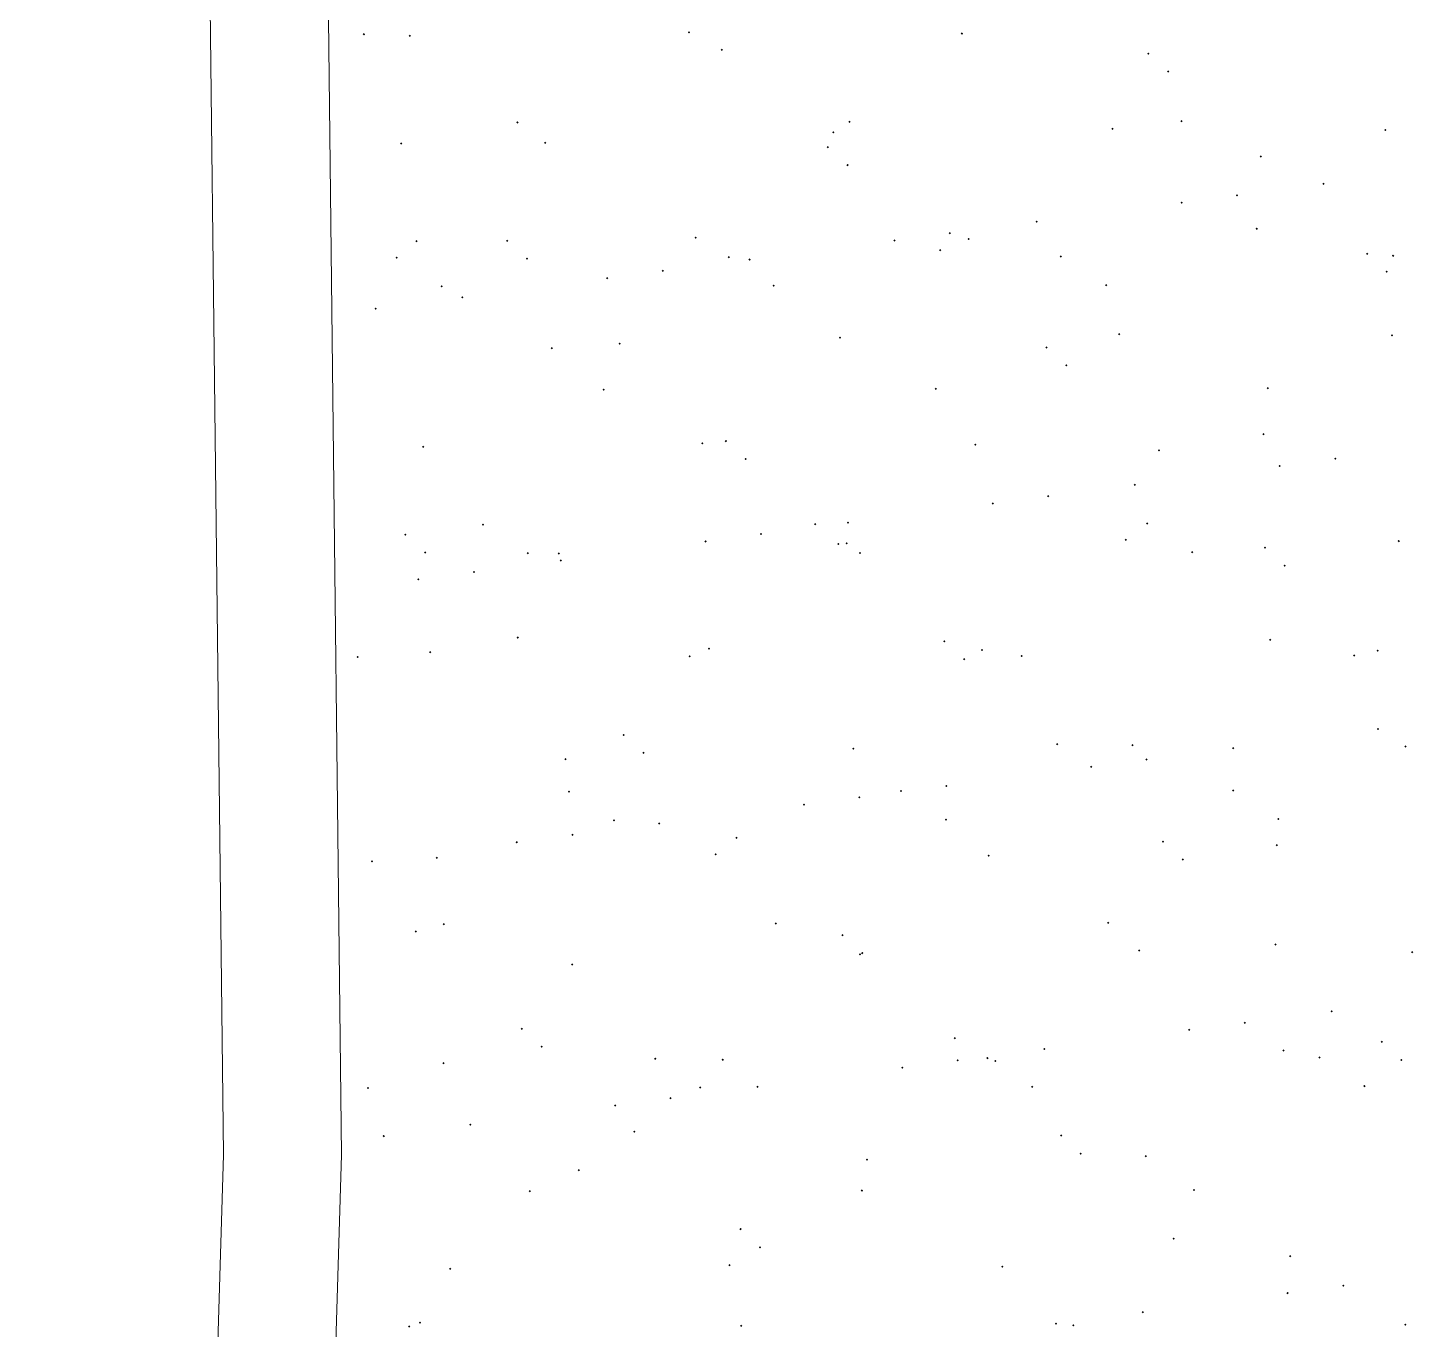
# Model space of a CAD drawing. Header units: millimetres. Extents: x 0 to 414, y 0 to 292.
# Drawn here: x 288.58 to 303.93, y 166.72 to 181.15 of the extents above; entities that cross this region are included whole.
import ezdxf

# ---------------------------------------------------------------- set-up
doc = ezdxf.new("R2010")
doc.units = ezdxf.units.MM

msp = doc.modelspace()

# ---------------------------------------------------------------- hatches: boundary and pattern name
h = msp.add_hatch(color=0)
h.dxf.hatch_style = 2
h.paths.add_polyline_path([(292.308139, 181.060725), (292.295086, 181.073778), (292.308139, 181.086831), (292.321192, 181.073778)])
h = msp.add_hatch(color=0)
h.dxf.hatch_style = 2
h.paths.add_polyline_path([(292.816139, 181.043086), (292.803086, 181.056139), (292.816139, 181.069192), (292.829192, 181.056139)])
h = msp.add_hatch(color=0)
h.dxf.hatch_style = 2
h.paths.add_polyline_path([(295.91, 181.081892), (295.896947, 181.094944), (295.91, 181.107997), (295.923053, 181.094944)])
h = msp.add_hatch(color=0)
h.dxf.hatch_style = 2
h.paths.add_polyline_path([(298.933306, 181.067781), (298.920253, 181.080833), (298.933306, 181.093886), (298.946358, 181.080833)])
h = msp.add_hatch(color=0)
h.dxf.hatch_style = 2
h.paths.add_polyline_path([(296.273361, 180.887864), (296.260308, 180.900917), (296.273361, 180.913969), (296.286414, 180.900917)])
h = msp.add_hatch(color=0)
h.dxf.hatch_style = 2
h.paths.add_polyline_path([(301.000583, 180.845531), (300.987531, 180.858583), (301.000583, 180.871636), (301.013636, 180.858583)])
h = msp.add_hatch(color=0)
h.dxf.hatch_style = 2
h.paths.add_polyline_path([(301.219306, 180.647975), (301.206253, 180.661028), (301.219306, 180.674081), (301.232358, 180.661028)])
h = msp.add_hatch(color=0)
h.dxf.hatch_style = 2
h.paths.add_polyline_path([(294.008528, 180.083531), (293.995475, 180.096583), (294.008528, 180.109636), (294.021581, 180.096583)])
h = msp.add_hatch(color=0)
h.dxf.hatch_style = 2
h.paths.add_polyline_path([(297.688, 180.090586), (297.674947, 180.103639), (297.688, 180.116692), (297.701053, 180.103639)])
h = msp.add_hatch(color=0)
h.dxf.hatch_style = 2
h.paths.add_polyline_path([(301.367472, 180.097642), (301.354419, 180.110694), (301.367472, 180.123747), (301.380525, 180.110694)])
h = msp.add_hatch(color=0)
h.dxf.hatch_style = 2
h.paths.add_polyline_path([(297.508083, 179.974169), (297.495031, 179.987222), (297.508083, 180.000275), (297.521136, 179.987222)])
h = msp.add_hatch(color=0)
h.dxf.hatch_style = 2
h.paths.add_polyline_path([(300.601944, 180.012975), (300.588892, 180.026028), (300.601944, 180.039081), (300.614997, 180.026028)])
h = msp.add_hatch(color=0)
h.dxf.hatch_style = 2
h.paths.add_polyline_path([(303.62525, 179.998864), (303.612197, 180.011917), (303.62525, 180.024969), (303.638303, 180.011917)])
h = msp.add_hatch(color=0)
h.dxf.hatch_style = 2
h.paths.add_polyline_path([(292.720889, 179.850697), (292.707836, 179.86375), (292.720889, 179.876803), (292.733942, 179.86375)])
h = msp.add_hatch(color=0)
h.dxf.hatch_style = 2
h.paths.add_polyline_path([(294.315444, 179.857753), (294.302392, 179.870806), (294.315444, 179.883858), (294.328497, 179.870806)])
h = msp.add_hatch(color=0)
h.dxf.hatch_style = 2
h.paths.add_polyline_path([(297.448111, 179.808364), (297.435058, 179.821417), (297.448111, 179.834469), (297.461164, 179.821417)])
h = msp.add_hatch(color=0)
h.dxf.hatch_style = 2
h.paths.add_polyline_path([(297.666833, 179.610808), (297.653781, 179.623861), (297.666833, 179.636914), (297.679886, 179.623861)])
h = msp.add_hatch(color=0)
h.dxf.hatch_style = 2
h.paths.add_polyline_path([(302.245889, 179.706058), (302.232836, 179.719111), (302.245889, 179.732164), (302.258942, 179.719111)])
h = msp.add_hatch(color=0)
h.dxf.hatch_style = 2
h.paths.add_polyline_path([(302.940861, 179.402669), (302.927808, 179.415722), (302.940861, 179.428775), (302.953914, 179.415722)])
h = msp.add_hatch(color=0)
h.dxf.hatch_style = 2
h.paths.add_polyline_path([(301.367472, 179.194531), (301.354419, 179.207583), (301.367472, 179.220636), (301.380525, 179.207583)])
h = msp.add_hatch(color=0)
h.dxf.hatch_style = 2
h.paths.add_polyline_path([(301.981306, 179.275669), (301.968253, 179.288722), (301.981306, 179.301775), (301.994358, 179.288722)])
h = msp.add_hatch(color=0)
h.dxf.hatch_style = 2
h.paths.add_polyline_path([(299.762333, 178.982864), (299.749281, 178.995917), (299.762333, 179.008969), (299.775386, 178.995917)])
h = msp.add_hatch(color=0)
h.dxf.hatch_style = 2
h.paths.add_polyline_path([(298.79925, 178.855864), (298.786197, 178.868917), (298.79925, 178.881969), (298.812303, 178.868917)])
h = msp.add_hatch(color=0)
h.dxf.hatch_style = 2
h.paths.add_polyline_path([(302.200028, 178.905253), (302.186975, 178.918306), (302.200028, 178.931358), (302.213081, 178.918306)])
h = msp.add_hatch(color=0)
h.dxf.hatch_style = 2
h.paths.add_polyline_path([(292.890222, 178.767669), (292.877169, 178.780722), (292.890222, 178.793775), (292.903275, 178.780722)])
h = msp.add_hatch(color=0)
h.dxf.hatch_style = 2
h.paths.add_polyline_path([(293.895639, 178.771197), (293.882586, 178.78425), (293.895639, 178.797303), (293.908692, 178.78425)])
h = msp.add_hatch(color=0)
h.dxf.hatch_style = 2
h.paths.add_polyline_path([(295.984083, 178.806475), (295.971031, 178.819528), (295.984083, 178.832581), (295.997136, 178.819528)])
h = msp.add_hatch(color=0)
h.dxf.hatch_style = 2
h.paths.add_polyline_path([(298.185417, 178.774725), (298.172364, 178.787778), (298.185417, 178.800831), (298.198469, 178.787778)])
h = msp.add_hatch(color=0)
h.dxf.hatch_style = 2
h.paths.add_polyline_path([(299.007389, 178.792364), (298.994336, 178.805417), (299.007389, 178.818469), (299.020442, 178.805417)])
h = msp.add_hatch(color=0)
h.dxf.hatch_style = 2
h.paths.add_polyline_path([(292.6715, 178.584225), (292.658447, 178.597278), (292.6715, 178.610331), (292.684553, 178.597278)])
h = msp.add_hatch(color=0)
h.dxf.hatch_style = 2
h.paths.add_polyline_path([(294.114361, 178.573642), (294.101308, 178.586694), (294.114361, 178.599747), (294.127414, 178.586694)])
h = msp.add_hatch(color=0)
h.dxf.hatch_style = 2
h.paths.add_polyline_path([(296.350972, 178.591281), (296.337919, 178.604333), (296.350972, 178.617386), (296.364025, 178.604333)])
h = msp.add_hatch(color=0)
h.dxf.hatch_style = 2
h.paths.add_polyline_path([(296.580278, 178.563058), (296.567225, 178.576111), (296.580278, 178.589164), (296.593331, 178.576111)])
h = msp.add_hatch(color=0)
h.dxf.hatch_style = 2
h.paths.add_polyline_path([(298.693417, 178.668892), (298.680364, 178.681944), (298.693417, 178.694997), (298.706469, 178.681944)])
h = msp.add_hatch(color=0)
h.dxf.hatch_style = 2
h.paths.add_polyline_path([(300.030444, 178.598336), (300.017392, 178.611389), (300.030444, 178.624442), (300.043497, 178.611389)])
h = msp.add_hatch(color=0)
h.dxf.hatch_style = 2
h.paths.add_polyline_path([(303.424167, 178.626558), (303.411114, 178.639611), (303.424167, 178.652664), (303.437219, 178.639611)])
h = msp.add_hatch(color=0)
h.dxf.hatch_style = 2
h.paths.add_polyline_path([(303.709917, 178.605392), (303.696864, 178.618444), (303.709917, 178.631497), (303.722969, 178.618444)])
h = msp.add_hatch(color=0)
h.dxf.hatch_style = 2
h.paths.add_polyline_path([(295.620722, 178.439586), (295.607669, 178.452639), (295.620722, 178.465692), (295.633775, 178.452639)])
h = msp.add_hatch(color=0)
h.dxf.hatch_style = 2
h.paths.add_polyline_path([(303.639361, 178.429003), (303.626308, 178.442056), (303.639361, 178.455108), (303.652414, 178.442056)])
h = msp.add_hatch(color=0)
h.dxf.hatch_style = 2
h.paths.add_polyline_path([(293.168917, 178.266725), (293.155864, 178.279778), (293.168917, 178.292831), (293.181969, 178.279778)])
h = msp.add_hatch(color=0)
h.dxf.hatch_style = 2
h.paths.add_polyline_path([(295.003361, 178.358447), (294.990308, 178.3715), (295.003361, 178.384553), (295.016414, 178.3715)])
h = msp.add_hatch(color=0)
h.dxf.hatch_style = 2
h.paths.add_polyline_path([(296.848389, 178.273781), (296.835336, 178.286833), (296.848389, 178.299886), (296.861442, 178.286833)])
h = msp.add_hatch(color=0)
h.dxf.hatch_style = 2
h.paths.add_polyline_path([(300.531389, 178.280836), (300.518336, 178.293889), (300.531389, 178.306942), (300.544442, 178.293889)])
h = msp.add_hatch(color=0)
h.dxf.hatch_style = 2
h.paths.add_polyline_path([(293.398222, 178.146781), (293.385169, 178.159833), (293.398222, 178.172886), (293.411275, 178.159833)])
h = msp.add_hatch(color=0)
h.dxf.hatch_style = 2
h.paths.add_polyline_path([(292.438667, 178.019781), (292.425614, 178.032833), (292.438667, 178.045886), (292.451719, 178.032833)])
h = msp.add_hatch(color=0)
h.dxf.hatch_style = 2
h.paths.add_polyline_path([(295.140944, 177.631725), (295.127892, 177.644778), (295.140944, 177.657831), (295.153997, 177.644778)])
h = msp.add_hatch(color=0)
h.dxf.hatch_style = 2
h.paths.add_polyline_path([(297.582167, 177.698753), (297.569114, 177.711806), (297.582167, 177.724858), (297.595219, 177.711806)])
h = msp.add_hatch(color=0)
h.dxf.hatch_style = 2
h.paths.add_polyline_path([(300.676028, 177.737558), (300.662975, 177.750611), (300.676028, 177.763664), (300.689081, 177.750611)])
h = msp.add_hatch(color=0)
h.dxf.hatch_style = 2
h.paths.add_polyline_path([(303.699333, 177.723447), (303.686281, 177.7365), (303.699333, 177.749553), (303.712386, 177.7365)])
h = msp.add_hatch(color=0)
h.dxf.hatch_style = 2
h.paths.add_polyline_path([(294.389528, 177.582336), (294.376475, 177.595389), (294.389528, 177.608442), (294.402581, 177.595389)])
h = msp.add_hatch(color=0)
h.dxf.hatch_style = 2
h.paths.add_polyline_path([(299.871694, 177.589392), (299.858642, 177.602444), (299.871694, 177.615497), (299.884747, 177.602444)])
h = msp.add_hatch(color=0)
h.dxf.hatch_style = 2
h.paths.add_polyline_path([(300.090417, 177.391836), (300.077364, 177.404889), (300.090417, 177.417942), (300.103469, 177.404889)])
h = msp.add_hatch(color=0)
h.dxf.hatch_style = 2
h.paths.add_polyline_path([(302.3235, 177.137836), (302.310447, 177.150889), (302.3235, 177.163942), (302.336553, 177.150889)])
h = msp.add_hatch(color=0)
h.dxf.hatch_style = 2
h.paths.add_polyline_path([(294.964556, 177.123725), (294.951503, 177.136778), (294.964556, 177.149831), (294.977608, 177.136778)])
h = msp.add_hatch(color=0)
h.dxf.hatch_style = 2
h.paths.add_polyline_path([(298.644028, 177.130781), (298.630975, 177.143833), (298.644028, 177.156886), (298.657081, 177.143833)])
h = msp.add_hatch(color=0)
h.dxf.hatch_style = 2
h.paths.add_polyline_path([(296.058167, 176.527531), (296.045114, 176.540583), (296.058167, 176.553636), (296.071219, 176.540583)])
h = msp.add_hatch(color=0)
h.dxf.hatch_style = 2
h.paths.add_polyline_path([(296.319222, 176.552225), (296.306169, 176.565278), (296.319222, 176.578331), (296.332275, 176.565278)])
h = msp.add_hatch(color=0)
h.dxf.hatch_style = 2
h.paths.add_polyline_path([(302.274111, 176.629836), (302.261058, 176.642889), (302.274111, 176.655942), (302.287164, 176.642889)])
h = msp.add_hatch(color=0)
h.dxf.hatch_style = 2
h.paths.add_polyline_path([(292.964306, 176.488725), (292.951253, 176.501778), (292.964306, 176.514831), (292.977358, 176.501778)])
h = msp.add_hatch(color=0)
h.dxf.hatch_style = 2
h.paths.add_polyline_path([(299.081472, 176.513419), (299.068419, 176.526472), (299.081472, 176.539525), (299.094525, 176.526472)])
h = msp.add_hatch(color=0)
h.dxf.hatch_style = 2
h.paths.add_polyline_path([(301.117, 176.449919), (301.103947, 176.462972), (301.117, 176.476025), (301.130053, 176.462972)])
h = msp.add_hatch(color=0)
h.dxf.hatch_style = 2
h.paths.add_polyline_path([(296.537944, 176.354669), (296.524892, 176.367722), (296.537944, 176.380775), (296.550997, 176.367722)])
h = msp.add_hatch(color=0)
h.dxf.hatch_style = 2
h.paths.add_polyline_path([(302.454028, 176.277058), (302.440975, 176.290111), (302.454028, 176.303164), (302.467081, 176.290111)])
h = msp.add_hatch(color=0)
h.dxf.hatch_style = 2
h.paths.add_polyline_path([(303.071389, 176.358197), (303.058336, 176.37125), (303.071389, 176.384303), (303.084442, 176.37125)])
h = msp.add_hatch(color=0)
h.dxf.hatch_style = 2
h.paths.add_polyline_path([(300.848889, 176.068919), (300.835836, 176.081972), (300.848889, 176.095025), (300.861942, 176.081972)])
h = msp.add_hatch(color=0)
h.dxf.hatch_style = 2
h.paths.add_polyline_path([(299.889333, 175.941919), (299.876281, 175.954972), (299.889333, 175.968025), (299.902386, 175.954972)])
h = msp.add_hatch(color=0)
h.dxf.hatch_style = 2
h.paths.add_polyline_path([(299.2755, 175.860781), (299.262447, 175.873833), (299.2755, 175.886886), (299.288553, 175.873833)])
h = msp.add_hatch(color=0)
h.dxf.hatch_style = 2
h.paths.add_polyline_path([(293.627528, 175.627947), (293.614475, 175.641), (293.627528, 175.654053), (293.640581, 175.641)])
h = msp.add_hatch(color=0)
h.dxf.hatch_style = 2
h.paths.add_polyline_path([(297.307, 175.631475), (297.293947, 175.644528), (297.307, 175.657581), (297.320053, 175.644528)])
h = msp.add_hatch(color=0)
h.dxf.hatch_style = 2
h.paths.add_polyline_path([(297.670361, 175.649114), (297.657308, 175.662167), (297.670361, 175.675219), (297.683414, 175.662167)])
h = msp.add_hatch(color=0)
h.dxf.hatch_style = 2
h.paths.add_polyline_path([(300.986472, 175.638531), (300.973419, 175.651583), (300.986472, 175.664636), (300.999525, 175.651583)])
h = msp.add_hatch(color=0)
h.dxf.hatch_style = 2
h.paths.add_polyline_path([(292.76675, 175.515058), (292.753697, 175.528111), (292.76675, 175.541164), (292.779803, 175.528111)])
h = msp.add_hatch(color=0)
h.dxf.hatch_style = 2
h.paths.add_polyline_path([(296.707278, 175.522114), (296.694225, 175.535167), (296.707278, 175.548219), (296.720331, 175.535167)])
h = msp.add_hatch(color=0)
h.dxf.hatch_style = 2
h.paths.add_polyline_path([(300.750111, 175.458614), (300.737058, 175.471667), (300.750111, 175.484719), (300.763164, 175.471667)])
h = msp.add_hatch(color=0)
h.dxf.hatch_style = 2
h.paths.add_polyline_path([(292.985472, 175.317503), (292.972419, 175.330556), (292.985472, 175.343608), (292.998525, 175.330556)])
h = msp.add_hatch(color=0)
h.dxf.hatch_style = 2
h.paths.add_polyline_path([(294.124944, 175.310447), (294.111892, 175.3235), (294.124944, 175.336553), (294.137997, 175.3235)])
h = msp.add_hatch(color=0)
h.dxf.hatch_style = 2
h.paths.add_polyline_path([(294.467139, 175.306919), (294.454086, 175.319972), (294.467139, 175.333025), (294.480192, 175.319972)])
h = msp.add_hatch(color=0)
h.dxf.hatch_style = 2
h.paths.add_polyline_path([(296.093444, 175.440975), (296.080392, 175.454028), (296.093444, 175.467081), (296.106497, 175.454028)])
h = msp.add_hatch(color=0)
h.dxf.hatch_style = 2
h.paths.add_polyline_path([(297.564528, 175.412753), (297.551475, 175.425806), (297.564528, 175.438858), (297.577581, 175.425806)])
h = msp.add_hatch(color=0)
h.dxf.hatch_style = 2
h.paths.add_polyline_path([(297.65625, 175.419808), (297.643197, 175.432861), (297.65625, 175.445914), (297.669303, 175.432861)])
h = msp.add_hatch(color=0)
h.dxf.hatch_style = 2
h.paths.add_polyline_path([(297.804417, 175.313975), (297.791364, 175.327028), (297.804417, 175.340081), (297.817469, 175.327028)])
h = msp.add_hatch(color=0)
h.dxf.hatch_style = 2
h.paths.add_polyline_path([(301.483889, 175.321031), (301.470836, 175.334083), (301.483889, 175.347136), (301.496942, 175.334083)])
h = msp.add_hatch(color=0)
h.dxf.hatch_style = 2
h.paths.add_polyline_path([(302.29175, 175.370419), (302.278697, 175.383472), (302.29175, 175.396525), (302.304803, 175.383472)])
h = msp.add_hatch(color=0)
h.dxf.hatch_style = 2
h.paths.add_polyline_path([(303.773417, 175.444503), (303.760364, 175.457556), (303.773417, 175.470608), (303.786469, 175.457556)])
h = msp.add_hatch(color=0)
h.dxf.hatch_style = 2
h.paths.add_polyline_path([(294.488306, 175.229308), (294.475253, 175.242361), (294.488306, 175.255414), (294.501358, 175.242361)])
h = msp.add_hatch(color=0)
h.dxf.hatch_style = 2
h.paths.add_polyline_path([(302.510472, 175.172864), (302.497419, 175.185917), (302.510472, 175.198969), (302.523525, 175.185917)])
h = msp.add_hatch(color=0)
h.dxf.hatch_style = 2
h.paths.add_polyline_path([(292.911389, 175.021169), (292.898336, 175.034222), (292.911389, 175.047275), (292.924442, 175.034222)])
h = msp.add_hatch(color=0)
h.dxf.hatch_style = 2
h.paths.add_polyline_path([(293.52875, 175.102308), (293.515697, 175.115361), (293.52875, 175.128414), (293.541803, 175.115361)])
h = msp.add_hatch(color=0)
h.dxf.hatch_style = 2
h.paths.add_polyline_path([(294.012056, 174.375586), (293.999003, 174.388639), (294.012056, 174.401692), (294.025108, 174.388639)])
h = msp.add_hatch(color=0)
h.dxf.hatch_style = 2
h.paths.add_polyline_path([(296.13225, 174.252114), (296.119197, 174.265167), (296.13225, 174.278219), (296.145303, 174.265167)])
h = msp.add_hatch(color=0)
h.dxf.hatch_style = 2
h.paths.add_polyline_path([(298.739278, 174.333253), (298.726225, 174.346306), (298.739278, 174.359358), (298.752331, 174.346306)])
h = msp.add_hatch(color=0)
h.dxf.hatch_style = 2
h.paths.add_polyline_path([(299.155556, 174.238003), (299.142503, 174.251056), (299.155556, 174.264108), (299.168608, 174.251056)])
h = msp.add_hatch(color=0)
h.dxf.hatch_style = 2
h.paths.add_polyline_path([(302.348194, 174.350892), (302.335142, 174.363944), (302.348194, 174.376997), (302.361247, 174.363944)])
h = msp.add_hatch(color=0)
h.dxf.hatch_style = 2
h.paths.add_polyline_path([(303.540583, 174.230947), (303.527531, 174.244), (303.540583, 174.257053), (303.553636, 174.244)])
h = msp.add_hatch(color=0)
h.dxf.hatch_style = 2
h.paths.add_polyline_path([(292.237583, 174.160392), (292.224531, 174.173444), (292.237583, 174.186497), (292.250636, 174.173444)])
h = msp.add_hatch(color=0)
h.dxf.hatch_style = 2
h.paths.add_polyline_path([(293.041917, 174.213308), (293.028864, 174.226361), (293.041917, 174.239414), (293.054969, 174.226361)])
h = msp.add_hatch(color=0)
h.dxf.hatch_style = 2
h.paths.add_polyline_path([(295.917056, 174.167447), (295.904003, 174.1805), (295.917056, 174.193553), (295.930108, 174.1805)])
h = msp.add_hatch(color=0)
h.dxf.hatch_style = 2
h.paths.add_polyline_path([(298.958, 174.135697), (298.944947, 174.14875), (298.958, 174.161803), (298.971053, 174.14875)])
h = msp.add_hatch(color=0)
h.dxf.hatch_style = 2
h.paths.add_polyline_path([(299.596528, 174.170975), (299.583475, 174.184028), (299.596528, 174.197081), (299.609581, 174.184028)])
h = msp.add_hatch(color=0)
h.dxf.hatch_style = 2
h.paths.add_polyline_path([(303.279528, 174.178031), (303.266475, 174.191083), (303.279528, 174.204136), (303.292581, 174.191083)])
h = msp.add_hatch(color=0)
h.dxf.hatch_style = 2
h.paths.add_polyline_path([(295.186806, 173.296086), (295.173753, 173.309139), (295.186806, 173.322192), (295.199858, 173.309139)])
h = msp.add_hatch(color=0)
h.dxf.hatch_style = 2
h.paths.add_polyline_path([(303.544111, 173.363114), (303.531058, 173.376167), (303.544111, 173.389219), (303.557164, 173.376167)])
h = msp.add_hatch(color=0)
h.dxf.hatch_style = 2
h.paths.add_polyline_path([(297.730333, 173.144392), (297.717281, 173.157444), (297.730333, 173.170497), (297.743386, 173.157444)])
h = msp.add_hatch(color=0)
h.dxf.hatch_style = 2
h.paths.add_polyline_path([(299.988111, 173.193781), (299.975058, 173.206833), (299.988111, 173.219886), (300.001164, 173.206833)])
h = msp.add_hatch(color=0)
h.dxf.hatch_style = 2
h.paths.add_polyline_path([(300.824194, 173.183197), (300.811142, 173.19625), (300.824194, 173.209303), (300.837247, 173.19625)])
h = msp.add_hatch(color=0)
h.dxf.hatch_style = 2
h.paths.add_polyline_path([(301.938972, 173.151447), (301.925919, 173.1645), (301.938972, 173.177553), (301.952025, 173.1645)])
h = msp.add_hatch(color=0)
h.dxf.hatch_style = 2
h.paths.add_polyline_path([(303.8475, 173.169086), (303.834447, 173.182139), (303.8475, 173.195192), (303.860553, 173.182139)])
h = msp.add_hatch(color=0)
h.dxf.hatch_style = 2
h.paths.add_polyline_path([(294.541222, 173.027975), (294.528169, 173.041028), (294.541222, 173.054081), (294.554275, 173.041028)])
h = msp.add_hatch(color=0)
h.dxf.hatch_style = 2
h.paths.add_polyline_path([(295.405528, 173.098531), (295.392475, 173.111583), (295.405528, 173.124636), (295.418581, 173.111583)])
h = msp.add_hatch(color=0)
h.dxf.hatch_style = 2
h.paths.add_polyline_path([(300.979417, 173.024447), (300.966364, 173.0375), (300.979417, 173.050553), (300.992469, 173.0375)])
h = msp.add_hatch(color=0)
h.dxf.hatch_style = 2
h.paths.add_polyline_path([(300.365583, 172.943308), (300.352531, 172.956361), (300.365583, 172.969414), (300.378636, 172.956361)])
h = msp.add_hatch(color=0)
h.dxf.hatch_style = 2
h.paths.add_polyline_path([(298.760444, 172.731642), (298.747392, 172.744694), (298.760444, 172.757747), (298.773497, 172.744694)])
h = msp.add_hatch(color=0)
h.dxf.hatch_style = 2
h.paths.add_polyline_path([(301.938972, 172.682253), (301.925919, 172.695306), (301.938972, 172.708358), (301.952025, 172.695306)])
h = msp.add_hatch(color=0)
h.dxf.hatch_style = 2
h.paths.add_polyline_path([(294.580028, 172.668142), (294.566975, 172.681194), (294.580028, 172.694247), (294.593081, 172.681194)])
h = msp.add_hatch(color=0)
h.dxf.hatch_style = 2
h.paths.add_polyline_path([(297.797361, 172.604642), (297.784308, 172.617694), (297.797361, 172.630747), (297.810414, 172.617694)])
h = msp.add_hatch(color=0)
h.dxf.hatch_style = 2
h.paths.add_polyline_path([(298.2595, 172.675197), (298.246447, 172.68825), (298.2595, 172.701303), (298.272553, 172.68825)])
h = msp.add_hatch(color=0)
h.dxf.hatch_style = 2
h.paths.add_polyline_path([(297.183528, 172.523503), (297.170475, 172.536556), (297.183528, 172.549608), (297.196581, 172.536556)])
h = msp.add_hatch(color=0)
h.dxf.hatch_style = 2
h.paths.add_polyline_path([(295.077444, 172.350642), (295.064392, 172.363694), (295.077444, 172.376747), (295.090497, 172.363694)])
h = msp.add_hatch(color=0)
h.dxf.hatch_style = 2
h.paths.add_polyline_path([(295.578389, 172.315364), (295.565336, 172.328417), (295.578389, 172.341469), (295.591442, 172.328417)])
h = msp.add_hatch(color=0)
h.dxf.hatch_style = 2
h.paths.add_polyline_path([(298.756917, 172.357697), (298.743864, 172.37075), (298.756917, 172.383803), (298.769969, 172.37075)])
h = msp.add_hatch(color=0)
h.dxf.hatch_style = 2
h.paths.add_polyline_path([(302.439917, 172.364753), (302.426864, 172.377806), (302.439917, 172.390858), (302.452969, 172.377806)])
h = msp.add_hatch(color=0)
h.dxf.hatch_style = 2
h.paths.add_polyline_path([(294.001472, 172.107225), (293.988419, 172.120278), (294.001472, 172.133331), (294.014525, 172.120278)])
h = msp.add_hatch(color=0)
h.dxf.hatch_style = 2
h.paths.add_polyline_path([(294.618833, 172.188364), (294.605781, 172.201417), (294.618833, 172.214469), (294.631886, 172.201417)])
h = msp.add_hatch(color=0)
h.dxf.hatch_style = 2
h.paths.add_polyline_path([(296.435639, 172.156614), (296.422586, 172.169667), (296.435639, 172.182719), (296.448692, 172.169667)])
h = msp.add_hatch(color=0)
h.dxf.hatch_style = 2
h.paths.add_polyline_path([(301.162861, 172.114281), (301.149808, 172.127333), (301.162861, 172.140386), (301.175914, 172.127333)])
h = msp.add_hatch(color=0)
h.dxf.hatch_style = 2
h.paths.add_polyline_path([(302.422278, 172.075475), (302.409225, 172.088528), (302.422278, 172.101581), (302.435331, 172.088528)])
h = msp.add_hatch(color=0)
h.dxf.hatch_style = 2
h.paths.add_polyline_path([(293.116, 171.934364), (293.102947, 171.947417), (293.116, 171.960469), (293.129053, 171.947417)])
h = msp.add_hatch(color=0)
h.dxf.hatch_style = 2
h.paths.add_polyline_path([(296.206333, 171.973169), (296.193281, 171.986222), (296.206333, 171.999275), (296.219386, 171.986222)])
h = msp.add_hatch(color=0)
h.dxf.hatch_style = 2
h.paths.add_polyline_path([(299.229639, 171.959058), (299.216586, 171.972111), (299.229639, 171.985164), (299.242692, 171.972111)])
h = msp.add_hatch(color=0)
h.dxf.hatch_style = 2
h.paths.add_polyline_path([(301.381583, 171.916725), (301.368531, 171.929778), (301.381583, 171.942831), (301.394636, 171.929778)])
h = msp.add_hatch(color=0)
h.dxf.hatch_style = 2
h.paths.add_polyline_path([(292.396333, 171.895558), (292.383281, 171.908611), (292.396333, 171.921664), (292.409386, 171.908611)])
h = msp.add_hatch(color=0)
h.dxf.hatch_style = 2
h.paths.add_polyline_path([(293.193611, 171.200586), (293.180558, 171.213639), (293.193611, 171.226692), (293.206664, 171.213639)])
h = msp.add_hatch(color=0)
h.dxf.hatch_style = 2
h.paths.add_polyline_path([(296.873083, 171.207642), (296.860031, 171.220694), (296.873083, 171.233747), (296.886136, 171.220694)])
h = msp.add_hatch(color=0)
h.dxf.hatch_style = 2
h.paths.add_polyline_path([(300.552556, 171.214697), (300.539503, 171.22775), (300.552556, 171.240803), (300.565608, 171.22775)])
h = msp.add_hatch(color=0)
h.dxf.hatch_style = 2
h.paths.add_polyline_path([(292.883167, 171.119447), (292.870114, 171.1325), (292.883167, 171.145553), (292.896219, 171.1325)])
h = msp.add_hatch(color=0)
h.dxf.hatch_style = 2
h.paths.add_polyline_path([(297.610389, 171.077114), (297.597336, 171.090167), (297.610389, 171.103219), (297.623442, 171.090167)])
h = msp.add_hatch(color=0)
h.dxf.hatch_style = 2
h.paths.add_polyline_path([(297.804417, 170.865447), (297.791364, 170.8785), (297.804417, 170.891553), (297.817469, 170.8785)])
h = msp.add_hatch(color=0)
h.dxf.hatch_style = 2
h.paths.add_polyline_path([(297.829111, 170.879558), (297.816058, 170.892611), (297.829111, 170.905664), (297.842164, 170.892611)])
h = msp.add_hatch(color=0)
h.dxf.hatch_style = 2
h.paths.add_polyline_path([(300.898278, 170.907781), (300.885225, 170.920833), (300.898278, 170.933886), (300.911331, 170.920833)])
h = msp.add_hatch(color=0)
h.dxf.hatch_style = 2
h.paths.add_polyline_path([(302.408167, 170.974808), (302.395114, 170.987861), (302.408167, 171.000914), (302.421219, 170.987861)])
h = msp.add_hatch(color=0)
h.dxf.hatch_style = 2
h.paths.add_polyline_path([(303.921583, 170.890142), (303.908531, 170.903194), (303.921583, 170.916247), (303.934636, 170.903194)])
h = msp.add_hatch(color=0)
h.dxf.hatch_style = 2
h.paths.add_polyline_path([(294.615306, 170.752558), (294.602253, 170.765611), (294.615306, 170.778664), (294.628358, 170.765611)])
h = msp.add_hatch(color=0)
h.dxf.hatch_style = 2
h.paths.add_polyline_path([(303.029056, 170.233975), (303.016003, 170.247028), (303.029056, 170.260081), (303.042108, 170.247028)])
h = msp.add_hatch(color=0)
h.dxf.hatch_style = 2
h.paths.add_polyline_path([(302.0695, 170.106975), (302.056447, 170.120028), (302.0695, 170.133081), (302.082553, 170.120028)])
h = msp.add_hatch(color=0)
h.dxf.hatch_style = 2
h.paths.add_polyline_path([(294.057917, 170.039947), (294.044864, 170.053), (294.057917, 170.066053), (294.070969, 170.053)])
h = msp.add_hatch(color=0)
h.dxf.hatch_style = 2
h.paths.add_polyline_path([(298.855694, 169.937642), (298.842642, 169.950694), (298.855694, 169.963747), (298.868747, 169.950694)])
h = msp.add_hatch(color=0)
h.dxf.hatch_style = 2
h.paths.add_polyline_path([(301.452139, 170.029364), (301.439086, 170.042417), (301.452139, 170.055469), (301.465192, 170.042417)])
h = msp.add_hatch(color=0)
h.dxf.hatch_style = 2
h.paths.add_polyline_path([(294.276639, 169.842392), (294.263586, 169.855444), (294.276639, 169.868497), (294.289692, 169.855444)])
h = msp.add_hatch(color=0)
h.dxf.hatch_style = 2
h.paths.add_polyline_path([(299.847, 169.817697), (299.833947, 169.83075), (299.847, 169.843803), (299.860053, 169.83075)])
h = msp.add_hatch(color=0)
h.dxf.hatch_style = 2
h.paths.add_polyline_path([(302.496361, 169.800058), (302.483308, 169.813111), (302.496361, 169.826164), (302.509414, 169.813111)])
h = msp.add_hatch(color=0)
h.dxf.hatch_style = 2
h.paths.add_polyline_path([(303.586444, 169.895308), (303.573392, 169.908361), (303.586444, 169.921414), (303.599497, 169.908361)])
h = msp.add_hatch(color=0)
h.dxf.hatch_style = 2
h.paths.add_polyline_path([(293.190083, 169.658947), (293.177031, 169.672), (293.190083, 169.685053), (293.203136, 169.672)])
h = msp.add_hatch(color=0)
h.dxf.hatch_style = 2
h.paths.add_polyline_path([(295.536056, 169.708336), (295.523003, 169.721389), (295.536056, 169.734442), (295.549108, 169.721389)])
h = msp.add_hatch(color=0)
h.dxf.hatch_style = 2
h.paths.add_polyline_path([(296.283944, 169.697753), (296.270892, 169.710806), (296.283944, 169.723858), (296.296997, 169.710806)])
h = msp.add_hatch(color=0)
h.dxf.hatch_style = 2
h.paths.add_polyline_path([(298.887444, 169.690697), (298.874392, 169.70375), (298.887444, 169.716803), (298.900497, 169.70375)])
h = msp.add_hatch(color=0)
h.dxf.hatch_style = 2
h.paths.add_polyline_path([(299.215528, 169.715392), (299.202475, 169.728444), (299.215528, 169.741497), (299.228581, 169.728444)])
h = msp.add_hatch(color=0)
h.dxf.hatch_style = 2
h.paths.add_polyline_path([(299.303722, 169.683642), (299.290669, 169.696694), (299.303722, 169.709747), (299.316775, 169.696694)])
h = msp.add_hatch(color=0)
h.dxf.hatch_style = 2
h.paths.add_polyline_path([(302.895, 169.722447), (302.881947, 169.7355), (302.895, 169.748553), (302.908053, 169.7355)])
h = msp.add_hatch(color=0)
h.dxf.hatch_style = 2
h.paths.add_polyline_path([(303.801639, 169.694225), (303.788586, 169.707278), (303.801639, 169.720331), (303.814692, 169.707278)])
h = msp.add_hatch(color=0)
h.dxf.hatch_style = 2
h.paths.add_polyline_path([(298.273611, 169.609558), (298.260558, 169.622611), (298.273611, 169.635664), (298.286664, 169.622611)])
h = msp.add_hatch(color=0)
h.dxf.hatch_style = 2
h.paths.add_polyline_path([(292.354, 169.383781), (292.340947, 169.396833), (292.354, 169.409886), (292.367053, 169.396833)])
h = msp.add_hatch(color=0)
h.dxf.hatch_style = 2
h.paths.add_polyline_path([(296.033472, 169.390836), (296.020419, 169.403889), (296.033472, 169.416942), (296.046525, 169.403889)])
h = msp.add_hatch(color=0)
h.dxf.hatch_style = 2
h.paths.add_polyline_path([(296.668472, 169.397892), (296.655419, 169.410944), (296.668472, 169.423997), (296.681525, 169.410944)])
h = msp.add_hatch(color=0)
h.dxf.hatch_style = 2
h.paths.add_polyline_path([(299.712944, 169.397892), (299.699892, 169.410944), (299.712944, 169.423997), (299.725997, 169.410944)])
h = msp.add_hatch(color=0)
h.dxf.hatch_style = 2
h.paths.add_polyline_path([(303.392417, 169.404947), (303.379364, 169.418), (303.392417, 169.431053), (303.405469, 169.418)])
h = msp.add_hatch(color=0)
h.dxf.hatch_style = 2
h.paths.add_polyline_path([(295.091556, 169.189753), (295.078503, 169.202806), (295.091556, 169.215858), (295.104608, 169.202806)])
h = msp.add_hatch(color=0)
h.dxf.hatch_style = 2
h.paths.add_polyline_path([(295.705389, 169.270892), (295.692336, 169.283944), (295.705389, 169.296997), (295.718442, 169.283944)])
h = msp.add_hatch(color=0)
h.dxf.hatch_style = 2
h.paths.add_polyline_path([(292.526861, 168.851086), (292.513808, 168.864139), (292.526861, 168.877192), (292.539914, 168.864139)])
h = msp.add_hatch(color=0)
h.dxf.hatch_style = 2
h.paths.add_polyline_path([(293.486417, 168.978086), (293.473364, 168.991139), (293.486417, 169.004192), (293.499469, 168.991139)])
h = msp.add_hatch(color=0)
h.dxf.hatch_style = 2
h.paths.add_polyline_path([(295.303222, 168.900475), (295.290169, 168.913528), (295.303222, 168.926581), (295.316275, 168.913528)])
h = msp.add_hatch(color=0)
h.dxf.hatch_style = 2
h.paths.add_polyline_path([(300.033972, 168.858142), (300.020919, 168.871194), (300.033972, 168.884247), (300.047025, 168.871194)])
h = msp.add_hatch(color=0)
h.dxf.hatch_style = 2
h.paths.add_polyline_path([(297.882028, 168.590031), (297.868975, 168.603083), (297.882028, 168.616136), (297.895081, 168.603083)])
h = msp.add_hatch(color=0)
h.dxf.hatch_style = 2
h.paths.add_polyline_path([(300.249167, 168.657058), (300.236114, 168.670111), (300.249167, 168.683164), (300.262219, 168.670111)])
h = msp.add_hatch(color=0)
h.dxf.hatch_style = 2
h.paths.add_polyline_path([(300.972361, 168.628836), (300.959308, 168.641889), (300.972361, 168.654942), (300.985414, 168.641889)])
h = msp.add_hatch(color=0)
h.dxf.hatch_style = 2
h.paths.add_polyline_path([(294.689389, 168.473614), (294.676336, 168.486667), (294.689389, 168.499719), (294.702442, 168.486667)])
h = msp.add_hatch(color=0)
h.dxf.hatch_style = 2
h.paths.add_polyline_path([(294.146111, 168.240781), (294.133058, 168.253833), (294.146111, 168.266886), (294.159164, 168.253833)])
h = msp.add_hatch(color=0)
h.dxf.hatch_style = 2
h.paths.add_polyline_path([(297.825583, 168.247836), (297.812531, 168.260889), (297.825583, 168.273942), (297.838636, 168.260889)])
h = msp.add_hatch(color=0)
h.dxf.hatch_style = 2
h.paths.add_polyline_path([(301.505056, 168.254892), (301.492003, 168.267944), (301.505056, 168.280997), (301.518108, 168.267944)])
h = msp.add_hatch(color=0)
h.dxf.hatch_style = 2
h.paths.add_polyline_path([(296.4815, 167.820975), (296.468447, 167.834028), (296.4815, 167.847081), (296.494553, 167.834028)])
h = msp.add_hatch(color=0)
h.dxf.hatch_style = 2
h.paths.add_polyline_path([(296.696694, 167.619892), (296.683642, 167.632944), (296.696694, 167.645997), (296.709747, 167.632944)])
h = msp.add_hatch(color=0)
h.dxf.hatch_style = 2
h.paths.add_polyline_path([(301.279278, 167.715142), (301.266225, 167.728194), (301.279278, 167.741247), (301.292331, 167.728194)])
h = msp.add_hatch(color=0)
h.dxf.hatch_style = 2
h.paths.add_polyline_path([(302.570444, 167.521114), (302.557392, 167.534167), (302.570444, 167.547219), (302.583497, 167.534167)])
h = msp.add_hatch(color=0)
h.dxf.hatch_style = 2
h.paths.add_polyline_path([(293.264167, 167.380003), (293.251114, 167.393056), (293.264167, 167.406108), (293.277219, 167.393056)])
h = msp.add_hatch(color=0)
h.dxf.hatch_style = 2
h.paths.add_polyline_path([(296.358028, 167.422336), (296.344975, 167.435389), (296.358028, 167.448442), (296.371081, 167.435389)])
h = msp.add_hatch(color=0)
h.dxf.hatch_style = 2
h.paths.add_polyline_path([(299.381333, 167.404697), (299.368281, 167.41775), (299.381333, 167.430803), (299.394386, 167.41775)])
h = msp.add_hatch(color=0)
h.dxf.hatch_style = 2
h.paths.add_polyline_path([(303.159583, 167.193031), (303.146531, 167.206083), (303.159583, 167.219136), (303.172636, 167.206083)])
h = msp.add_hatch(color=0)
h.dxf.hatch_style = 2
h.paths.add_polyline_path([(302.542222, 167.111892), (302.529169, 167.124944), (302.542222, 167.137997), (302.555275, 167.124944)])
h = msp.add_hatch(color=0)
h.dxf.hatch_style = 2
h.paths.add_polyline_path([(300.937083, 166.900225), (300.924031, 166.913278), (300.937083, 166.926331), (300.950136, 166.913278)])
h = msp.add_hatch(color=0)
h.dxf.hatch_style = 2
h.paths.add_polyline_path([(292.809083, 166.741475), (292.796031, 166.754528), (292.809083, 166.767581), (292.822136, 166.754528)])
h = msp.add_hatch(color=0)
h.dxf.hatch_style = 2
h.paths.add_polyline_path([(292.929028, 166.783808), (292.915975, 166.796861), (292.929028, 166.809914), (292.942081, 166.796861)])
h = msp.add_hatch(color=0)
h.dxf.hatch_style = 2
h.paths.add_polyline_path([(296.488556, 166.748531), (296.475503, 166.761583), (296.488556, 166.774636), (296.501608, 166.761583)])
h = msp.add_hatch(color=0)
h.dxf.hatch_style = 2
h.paths.add_polyline_path([(299.977528, 166.773225), (299.964475, 166.786278), (299.977528, 166.799331), (299.990581, 166.786278)])
h = msp.add_hatch(color=0)
h.dxf.hatch_style = 2
h.paths.add_polyline_path([(300.168028, 166.755586), (300.154975, 166.768639), (300.168028, 166.781692), (300.181081, 166.768639)])
h = msp.add_hatch(color=0)
h.dxf.hatch_style = 2
h.paths.add_polyline_path([(303.8475, 166.762642), (303.834447, 166.775694), (303.8475, 166.788747), (303.860553, 166.775694)])

# ---------------------------------------------------------------- linework, layer by layer
at = {"color": 0, "lineweight": 0}
for points in [[(288.582806, 126.103944), (290.110333, 147.358806), (290.752389, 168.656), (290.505444, 189.963778), (289.376556, 211.243333)], [(289.888083, 126.103944), (291.415611, 147.358806), (292.057667, 168.656), (291.81425, 189.963778), (290.681833, 211.243333)]]:
    msp.add_lwpolyline(points, dxfattribs=at)

doc.saveas('drawing.dxf')
